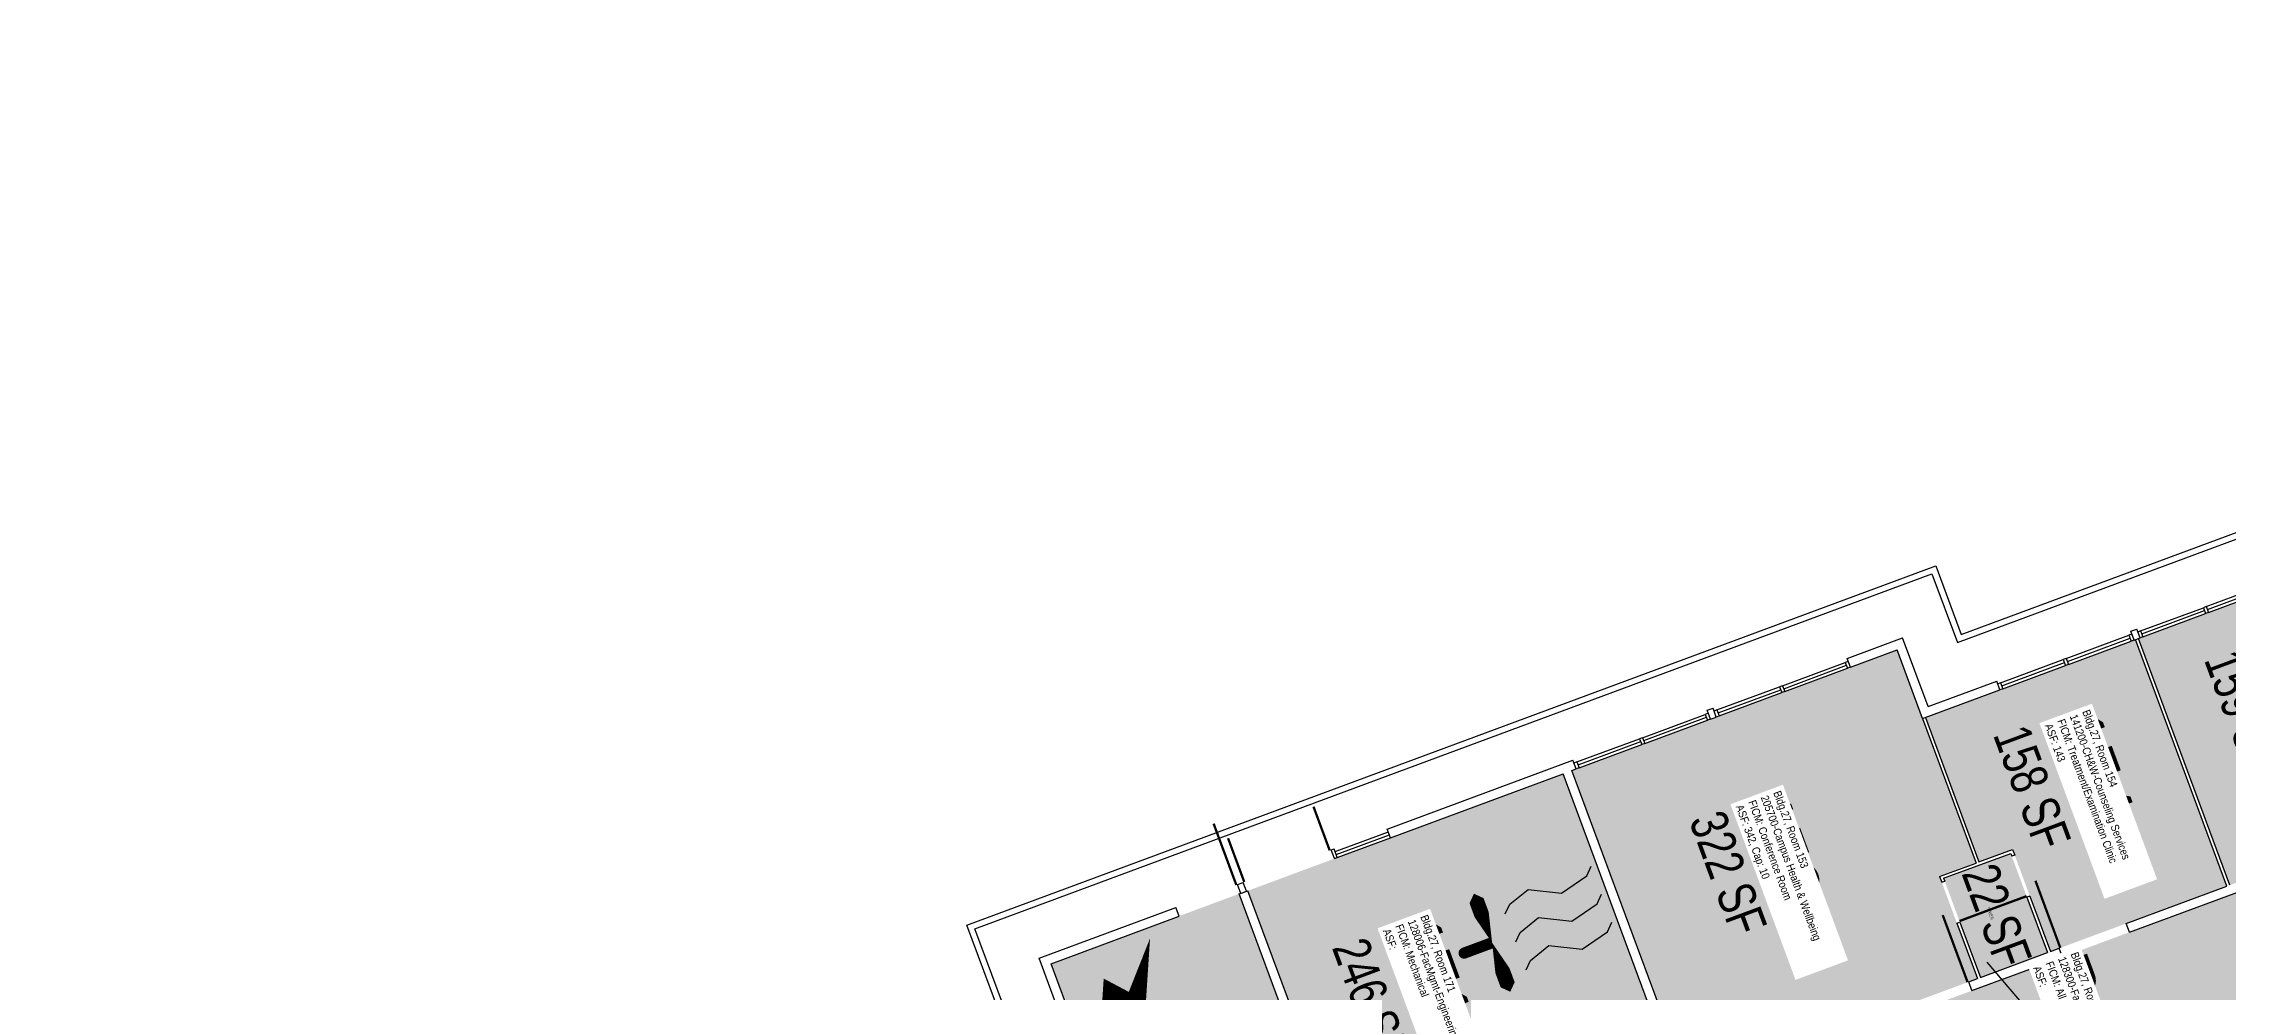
# Model space of a CAD drawing. Header units: inches. Extents: x 69209348 to 69213394, y 27661369 to 27664919.
# Drawn here: x 69209477 to 69210880, y 27662547 to 27663156 of the extents above; entities that cross this region are included whole.
import ezdxf
from ezdxf.enums import TextEntityAlignment as Align

# ---------------------------------------------------------------- set-up
doc = ezdxf.new("R2010")
doc.units = ezdxf.units.IN
doc.header["$LTSCALE"] = 100
doc.header["$MEASUREMENT"] = 0
doc.layers.get('0').update_dxf_attribs({"linetype": 'CONTINUOUS'})
for name, color, linetype in [('A-DOOR', 2, 'CONTINUOUS'), ('A-GLAZ', 1, 'CONTINUOUS'), ('A-IDEN-ICON', 4, 'CONTINUOUS'), ('A-IDEN-RNUM', 7, 'CONTINUOUS'), ('A-IDEN-SNUM', 4, 'CONTINUOUS'), ('A-IDEN-VNUM', 4, 'CONTINUOUS'), ('A-ROOF', 2, 'CONTINUOUS'), ('A-WALL', 5, 'CONTINUOUS'), ('AREA-TEXT', 3, 'CONTINUOUS'), ('Rooms-Category-Color', 7, 'CONTINUOUS'), ('Rooms-College-Color', 7, 'CONTINUOUS'), ('Rooms-Department-Color', 7, 'CONTINUOUS'), ('Rooms-Division-Color', 7, 'CONTINUOUS'), ('Rooms-Information', 7, 'CONTINUOUS')]:
    doc.layers.add(name, color=color, linetype=linetype)
doc.styles.add('CP_AREA', font='arial.ttf', dxfattribs={"height": 15})
doc.styles.add('CP_ROOMSNUMBER', font='arial.ttf', dxfattribs={"height": 1})
doc.styles.add('CP_ROOMVNUMBER', font='arial.ttf', dxfattribs={"width": 0.85, "height": 0.075})

# ---------------------------------------------------------------- blocks, each defined once
blk = doc.blocks.new('CPMECH')
for p, q in [((0.005, 0.025), (0.015, 0.035)), ((0.015, 0.035), (0.045, 0.045)), ((0.045, 0.045), (0.085, 0.025)), ((0.085, 0.025), (0.125, 0.035)), ((0.125, 0.035), (0.135, 0.045)), ((0.015, -0.005), (0.045, 0.005)), ((0.045, 0.005), (0.085, -0.015)), ((0.125, -0.005), (0.135, 0.005)), ((0.005, -0.015), (0.015, -0.005)), ((0.085, -0.015), (0.125, -0.005)), ((0.005, -0.055), (0.015, -0.045)), ((0.015, -0.045), (0.045, -0.035)), ((0.045, -0.035), (0.085, -0.055)), ((0.085, -0.055), (0.125, -0.045)), ((0.125, -0.045), (0.135, -0.035))]:
    blk.add_line(p, q)
for points in [[(-0.025, -0.005, 0, 0.02, 0), (-0.025, 0.035, 0.02, 0.02, 0), (-0.025, 0.055, 0.02, 0, 0), (-0.025, 0.065, 0, 0, 0)], [(-0.025, -0.005, 0, 0.02, 0), (-0.025, -0.045, 0.02, 0.02, 0), (-0.025, -0.065, 0.02, 0, 0), (-0.025, -0.075, 0, 0, 0)]]:
    blk.add_lwpolyline(points, format="xyseb")
at = {"const_width": 0.0075}
blk.add_lwpolyline([(-0.0682, -0.0069, 1), (-0.0618, -0.0031, 1)], format="xyb", close=True, dxfattribs=at)
at = {"const_width": 0.015}
blk.add_lwpolyline([(-0.025, -0.005), (-0.065, -0.005)], dxfattribs=at)
blk = doc.blocks.new('CPELECT')
blk.add_lwpolyline([(0.0623, 0.0629, 0, 0.03, 0), (0.0105, -0.0168, 0.03, 0.03, 0), (-0.0105, 0.0068, 0.03, 0, 0), (-0.0623, -0.0729, 0.03, 0, 0)], format="xyseb")

msp = doc.modelspace()

# ---------------------------------------------------------------- hatches: boundary and pattern name
at = {"layer": 'Rooms-Category-Color', "true_color": 0xadadad}
for points in [[(69210880.4, 27662142.6), (69210761.9, 27662462.3), (69210645.6, 27662419.2), (69210612.2, 27662509.2), (69212060, 27663045.9), (69212093.3, 27662955.9), (69211226, 27662634.3), (69211234.3, 27662611.8), (69211206.2, 27662601.4), (69211197.9, 27662623.9), (69210826.6, 27662486.3), (69210945.1, 27662166.5)], [(69210308, 27662458.3), (69210251, 27662612), (69210453.5, 27662687.1), (69210510.5, 27662533.3)], [(69210721.7, 27662556.2), (69210698.1, 27662620), (69210741.2, 27662635.9), (69210764.9, 27662572.2)], [(69210181.4, 27662411.3), (69210124.4, 27662565.1), (69210245.3, 27662610), (69210302.3, 27662456.2)]]:
    msp.add_hatch(color=253, dxfattribs=at).paths.add_polyline_path(points)
at = {"layer": 'Rooms-Category-Color', "true_color": 0x80bc67}
for points in [[(69210882.1, 27662615.6), (69210823.3, 27662774.1), (69210959.3, 27662824.5), (69210993.7, 27662731.7), (69210971.2, 27662723.3), (69210995.5, 27662657.7)], [(69210766.7, 27662572.9), (69210742.4, 27662638.5), (69210720.8, 27662630.5), (69210686.4, 27662723.3), (69210821.4, 27662773.4), (69210880.2, 27662614.9)]]:
    msp.add_hatch(color=83, dxfattribs=at).paths.add_polyline_path(points)
at = {"layer": 'Rooms-Category-Color', "true_color": 0xfa9ba3}
msp.add_hatch(color=241, dxfattribs=at).paths.add_polyline_path([(69210534.2, 27662486.7), (69210459.1, 27662689.2), (69210668.2, 27662766.7), (69210719, 27662629.8), (69210695.5, 27662621.1), (69210719.8, 27662555.5)])
at = {"layer": 'Rooms-College-Color', "true_color": 0xadadad}
for points in [[(69210880.4, 27662142.6), (69210761.9, 27662462.3), (69210645.6, 27662419.2), (69210612.2, 27662509.2), (69212060, 27663045.9), (69212093.3, 27662955.9), (69211226, 27662634.3), (69211234.3, 27662611.8), (69211206.2, 27662601.4), (69211197.9, 27662623.9), (69210826.6, 27662486.3), (69210945.1, 27662166.5)], [(69210308, 27662458.3), (69210251, 27662612), (69210453.5, 27662687.1), (69210510.5, 27662533.3)], [(69210721.7, 27662556.2), (69210698.1, 27662620), (69210741.2, 27662635.9), (69210764.9, 27662572.2)], [(69210181.4, 27662411.3), (69210124.4, 27662565.1), (69210245.3, 27662610), (69210302.3, 27662456.2)]]:
    msp.add_hatch(color=253, dxfattribs=at).paths.add_polyline_path(points)
at = {"layer": 'Rooms-College-Color', "true_color": 0x80bc67}
for points in [[(69210882.1, 27662615.6), (69210823.3, 27662774.1), (69210959.3, 27662824.5), (69210993.7, 27662731.7), (69210971.2, 27662723.3), (69210995.5, 27662657.7)], [(69210766.7, 27662572.9), (69210742.4, 27662638.5), (69210720.8, 27662630.5), (69210686.4, 27662723.3), (69210821.4, 27662773.4), (69210880.2, 27662614.9)], [(69210534.2, 27662486.7), (69210459.1, 27662689.2), (69210668.2, 27662766.7), (69210719, 27662629.8), (69210695.5, 27662621.1), (69210719.8, 27662555.5)]]:
    msp.add_hatch(color=83, dxfattribs=at).paths.add_polyline_path(points)
at = {"layer": 'Rooms-Department-Color', "true_color": 0xacacac}
for points in [[(69210880.4, 27662142.6), (69210761.9, 27662462.3), (69210645.6, 27662419.2), (69210612.2, 27662509.2), (69212060, 27663045.9), (69212093.3, 27662955.9), (69211226, 27662634.3), (69211234.3, 27662611.8), (69211206.2, 27662601.4), (69211197.9, 27662623.9), (69210826.6, 27662486.3), (69210945.1, 27662166.5)], [(69210308, 27662458.3), (69210251, 27662612), (69210453.5, 27662687.1), (69210510.5, 27662533.3)], [(69210721.7, 27662556.2), (69210698.1, 27662620), (69210741.2, 27662635.9), (69210764.9, 27662572.2)], [(69210181.4, 27662411.3), (69210124.4, 27662565.1), (69210245.3, 27662610), (69210302.3, 27662456.2)]]:
    msp.add_hatch(color=253, dxfattribs=at).paths.add_polyline_path(points)
at = {"layer": 'Rooms-Department-Color', "true_color": 0x604aed}
for points in [[(69210882.1, 27662615.6), (69210823.3, 27662774.1), (69210959.3, 27662824.5), (69210993.7, 27662731.7), (69210971.2, 27662723.3), (69210995.5, 27662657.7)], [(69210766.7, 27662572.9), (69210742.4, 27662638.5), (69210720.8, 27662630.5), (69210686.4, 27662723.3), (69210821.4, 27662773.4), (69210880.2, 27662614.9)], [(69210534.2, 27662486.7), (69210459.1, 27662689.2), (69210668.2, 27662766.7), (69210719, 27662629.8), (69210695.5, 27662621.1), (69210719.8, 27662555.5)]]:
    msp.add_hatch(color=173, dxfattribs=at).paths.add_polyline_path(points)
at = {"layer": 'Rooms-Division-Color', "true_color": 0xadadad}
for points in [[(69210880.4, 27662142.6), (69210761.9, 27662462.3), (69210645.6, 27662419.2), (69210612.2, 27662509.2), (69212060, 27663045.9), (69212093.3, 27662955.9), (69211226, 27662634.3), (69211234.3, 27662611.8), (69211206.2, 27662601.4), (69211197.9, 27662623.9), (69210826.6, 27662486.3), (69210945.1, 27662166.5)], [(69210308, 27662458.3), (69210251, 27662612), (69210453.5, 27662687.1), (69210510.5, 27662533.3)], [(69210721.7, 27662556.2), (69210698.1, 27662620), (69210741.2, 27662635.9), (69210764.9, 27662572.2)], [(69210181.4, 27662411.3), (69210124.4, 27662565.1), (69210245.3, 27662610), (69210302.3, 27662456.2)]]:
    msp.add_hatch(color=253, dxfattribs=at).paths.add_polyline_path(points)
at = {"layer": 'Rooms-Division-Color', "true_color": 0x604aed}
for points in [[(69210882.1, 27662615.6), (69210823.3, 27662774.1), (69210959.3, 27662824.5), (69210993.7, 27662731.7), (69210971.2, 27662723.3), (69210995.5, 27662657.7)], [(69210766.7, 27662572.9), (69210742.4, 27662638.5), (69210720.8, 27662630.5), (69210686.4, 27662723.3), (69210821.4, 27662773.4), (69210880.2, 27662614.9)], [(69210534.2, 27662486.7), (69210459.1, 27662689.2), (69210668.2, 27662766.7), (69210719, 27662629.8), (69210695.5, 27662621.1), (69210719.8, 27662555.5)]]:
    msp.add_hatch(color=173, dxfattribs=at).paths.add_polyline_path(points)

# ---------------------------------------------------------------- linework, layer by layer
at = {"layer": 'A-DOOR'}
for points in [[(69210303.5, 27662637.9, 1.5, 1.5, 0), (69210293.1, 27662666, 0, 0, 0), (69210293.8, 27662666.3, 0, 0, 0.414214), (69210276.1, 27662627.7, 0, 0, 0.414214)], [(69210243.5, 27662615.7, 1.5, 1.5, 0), (69210228.9, 27662655.1, 0, 0, 0), (69210229.6, 27662655.3, 0, 0, 0.414214), (69210204.8, 27662601.3, 0, 0, 0.414214)], [(69210248.6, 27662617.6, 1.5, 1.5, 0), (69210238.2, 27662645.7, 0, 0, 0), (69210237.5, 27662645.5, 0, 0, -0.414214), (69210276.1, 27662627.7, 0, 0, -0.414214)], [(69210751.4, 27662608.5, 1.5, 1.5, 0), (69210725.1, 27662598.8, 0, 0, 0), (69210725.4, 27662598.1, 0, 0, -0.414214), (69210741.9, 27662634.1, 0, 0, -0.414214)], [(69210708.3, 27662592.5, 1.5, 1.5, 0), (69210734.5, 27662602.3, 0, 0, 0), (69210734.8, 27662601.6, 0, 0, 0.414214), (69210698.8, 27662618.1, 0, 0, 0.414214)], [(69210773.1, 27662575.2, 1.5, 1.5, 0), (69210757.1, 27662618.4, 0, 0, 0), (69210756.4, 27662618.1, 0, 0, -0.414214), (69210815.5, 27662590.9, 0, 0, -0.414214)], [(69210713.5, 27662553.2, 1.5, 1.5, 0), (69210697.5, 27662596.3, 0, 0, 0), (69210698.2, 27662596.5, 0, 0, 0.414214), (69210671.1, 27662537.4, 0, 0, 0.414214)]]:
    msp.add_lwpolyline(points, format="xyseb", dxfattribs=at)
at = {"layer": 'A-GLAZ'}
for p, q in [((69210866.9, 27662794.5), (69210907.3, 27662809.5)), ((69210867.6, 27662792.7), (69210907.9, 27662807.6)), ((69210868.3, 27662790.8), (69210908.6, 27662805.7)), ((69210824.7, 27662778.9), (69210865.1, 27662793.8)), ((69210825.4, 27662777), (69210865.8, 27662792)), ((69210826.1, 27662775.1), (69210866.4, 27662790.1)), ((69210776.9, 27662761.2), (69210817.2, 27662776.1)), ((69210777.6, 27662759.3), (69210817.9, 27662774.2)), ((69210734.7, 27662745.5), (69210775, 27662760.5)), ((69210778.3, 27662757.4), (69210818.6, 27662772.4)), ((69210594.6, 27662743.7), (69210634.9, 27662758.7)), ((69210595.3, 27662741.8), (69210635.6, 27662756.8)), ((69210596, 27662740), (69210636.3, 27662754.9)), ((69210735.4, 27662743.6), (69210775.7, 27662758.6)), ((69210736.1, 27662741.8), (69210776.4, 27662756.7)), ((69210552.4, 27662728.1), (69210592.7, 27662743)), ((69210553.1, 27662726.2), (69210593.4, 27662741.1)), ((69210553.8, 27662724.3), (69210594.1, 27662739.3)), ((69210504.6, 27662710.3), (69210544.9, 27662725.3)), ((69210505.3, 27662708.5), (69210545.6, 27662723.4)), ((69210506, 27662706.6), (69210546.3, 27662721.5)), ((69210462.4, 27662694.7), (69210502.7, 27662709.6)), ((69210463.1, 27662692.8), (69210503.4, 27662707.8)), ((69210463.8, 27662690.9), (69210504.1, 27662705.9)), ((69210307, 27662637.1), (69210341.2, 27662649.8)), ((69210307.7, 27662635.2), (69210341.9, 27662647.9)), ((69210308.4, 27662633.3), (69210342.6, 27662646))]:
    msp.add_line(p, q, dxfattribs=at)
at = {"layer": 'A-IDEN-VNUM'}
msp.add_lwpolyline([(69210771.6, 27662512.5), (69210726.1, 27662566)], dxfattribs=at)
at = {"layer": 'A-ROOF'}
for points in [[(69211880.2, 27662276.4), (69210464.3, 27661751.6), (69210481, 27661706.6), (69210329.1, 27661650.2), (69210260.3, 27661835.9), (69210339.1, 27661865.1), (69210258.1, 27662083.6), (69209635.5, 27661852.8), (69209477, 27662280.3), (69210099.6, 27662511.1), (69210070.4, 27662589.9), (69210693, 27662820.7), (69210709.3, 27662776.6), (69211733.2, 27663156.2)], [(69211882.6, 27662281.6), (69210459.2, 27661753.9), (69210475.9, 27661708.9), (69210331.5, 27661655.4), (69210265.5, 27661833.5), (69210344.2, 27661862.7), (69210260.4, 27662088.7), (69209637.8, 27661857.9), (69209482.1, 27662278), (69210104.7, 27662508.8), (69210075.5, 27662587.5), (69210690.6, 27662815.6), (69210707, 27662771.5), (69211738.4, 27663153.8)]]:
    msp.add_lwpolyline(points, dxfattribs=at)
at = {"layer": 'A-WALL'}
for p, q in [((69210866.9, 27662794.5), (69210865.1, 27662793.8)), ((69210865.1, 27662793.8), (69210866.4, 27662790.1)), ((69210868.3, 27662790.8), (69210866.4, 27662790.1)), ((69210866.9, 27662794.5), (69210868.3, 27662790.8)), ((69210636.1, 27662761.2), (69210671.7, 27662774.4)), ((69210688.1, 27662730.4), (69210671.7, 27662774.4)), ((69210819.1, 27662776.8), (69210817.2, 27662776.1)), ((69210817.2, 27662776.1), (69210818.6, 27662772.4)), ((69210818.4, 27662778.7), (69210822.2, 27662780.1)), ((69210820.5, 27662773), (69210818.4, 27662778.7)), ((69210820.5, 27662773), (69210818.6, 27662772.4)), ((69210820.5, 27662773), (69210824.3, 27662774.4)), ((69210880.2, 27662614.9), (69210821.4, 27662773.4)), ((69210824.3, 27662774.4), (69210822.2, 27662780.1)), ((69210824.7, 27662778.9), (69210822.9, 27662778.2)), ((69210882.1, 27662615.6), (69210823.3, 27662774.1)), ((69210826.1, 27662775.1), (69210824.3, 27662774.4)), ((69210824.7, 27662778.9), (69210826.1, 27662775.1)), ((69210636.8, 27662759.3), (69210634.9, 27662758.7)), ((69210638.2, 27662755.6), (69210636.1, 27662761.2)), ((69210638.2, 27662755.6), (69210668.2, 27662766.7)), ((69210684.5, 27662722.6), (69210668.2, 27662766.7)), ((69210776.9, 27662761.2), (69210775, 27662760.5)), ((69210775, 27662760.5), (69210776.4, 27662756.7)), ((69210776.9, 27662761.2), (69210778.3, 27662757.4)), ((69210634.9, 27662758.7), (69210636.3, 27662754.9)), ((69210638.2, 27662755.6), (69210636.3, 27662754.9)), ((69210688.1, 27662730.4), (69210732.2, 27662746.7)), ((69210734.2, 27662741.1), (69210732.2, 27662746.7)), ((69210734.7, 27662745.5), (69210732.8, 27662744.8)), ((69210734.7, 27662745.5), (69210736.1, 27662741.8)), ((69210778.3, 27662757.4), (69210776.4, 27662756.7)), ((69210594.6, 27662743.7), (69210592.7, 27662743)), ((69210592.7, 27662743), (69210594.1, 27662739.3)), ((69210596, 27662740), (69210594.1, 27662739.3)), ((69210594.6, 27662743.7), (69210596, 27662740)), ((69210684.5, 27662722.6), (69210734.2, 27662741.1)), ((69210736.1, 27662741.8), (69210734.2, 27662741.1)), ((69210546.8, 27662726), (69210544.9, 27662725.3)), ((69210544.9, 27662725.3), (69210546.3, 27662721.5)), ((69210546.1, 27662727.9), (69210549.9, 27662729.2)), ((69210548.2, 27662722.2), (69210546.1, 27662727.9)), ((69210548.2, 27662722.2), (69210546.3, 27662721.5)), ((69210548.2, 27662722.2), (69210551.9, 27662723.6)), ((69210551.9, 27662723.6), (69210549.9, 27662729.2)), ((69210552.4, 27662728.1), (69210550.5, 27662727.4)), ((69210553.8, 27662724.3), (69210551.9, 27662723.6)), ((69210552.4, 27662728.1), (69210553.8, 27662724.3)), ((69210684.5, 27662722.6), (69210719, 27662629.8)), ((69210686.4, 27662723.3), (69210720.8, 27662630.5)), ((69210504.6, 27662710.3), (69210502.7, 27662709.6)), ((69210502.7, 27662709.6), (69210504.1, 27662705.9)), ((69210506, 27662706.6), (69210504.1, 27662705.9)), ((69210504.6, 27662710.3), (69210506, 27662706.6)), ((69210340.5, 27662651.6), (69210459.8, 27662695.9)), ((69210459.1, 27662689.2), (69210461.9, 27662690.2)), ((69210518.2, 27662529.8), (69210459.1, 27662689.2)), ((69210461.9, 27662690.2), (69210459.8, 27662695.9)), ((69210462.4, 27662694.7), (69210460.5, 27662694)), ((69210463.8, 27662690.9), (69210461.9, 27662690.2)), ((69210462.4, 27662694.7), (69210463.8, 27662690.9)), ((69210342.6, 27662646), (69210453.5, 27662687.1)), ((69210510.5, 27662533.3), (69210453.5, 27662687.1)), ((69210342.6, 27662646), (69210340.5, 27662651.6)), ((69210304.4, 27662638.3), (69210306.3, 27662639)), ((69210306.5, 27662632.6), (69210304.4, 27662638.3)), ((69210308.4, 27662633.3), (69210306.3, 27662639)), ((69210306.5, 27662632.6), (69210308.4, 27662633.3)), ((69210698.1, 27662620), (69210741.2, 27662635.9)), ((69210720.8, 27662630.5), (69210742.4, 27662638.5)), ((69210741.2, 27662635.9), (69210741.9, 27662634.1)), ((69210743.8, 27662634.8), (69210741.9, 27662634.1)), ((69210742.4, 27662638.5), (69210743.8, 27662634.8)), ((69210817.6, 27662585.3), (69210948.8, 27662634)), ((69210695.5, 27662621.1), (69210719, 27662629.8)), ((69210695.5, 27662621.1), (69210696.9, 27662617.4)), ((69210698.1, 27662620), (69210698.8, 27662618.1)), ((69210244.2, 27662615.9), (69210247.9, 27662617.3)), ((69210246.3, 27662610.3), (69210244.2, 27662615.9)), ((69210245.3, 27662610), (69210251, 27662612)), ((69210302.3, 27662456.2), (69210245.3, 27662610)), ((69210246.3, 27662610.3), (69210250, 27662611.7)), ((69210250, 27662611.7), (69210247.9, 27662617.3)), ((69210308, 27662458.3), (69210251, 27662612)), ((69210696.9, 27662617.4), (69210698.8, 27662618.1)), ((69210753.5, 27662608.5), (69210751.6, 27662607.8)), ((69210751.6, 27662607.8), (69210764.9, 27662572.2)), ((69210753.5, 27662608.5), (69210766.7, 27662572.9)), ((69210815.5, 27662590.9), (69210880.2, 27662614.9)), ((69210116.7, 27662568.7), (69210204.6, 27662601.2)), ((69210124.4, 27662565.1), (69210206.7, 27662595.6)), ((69210206.7, 27662595.6), (69210204.6, 27662601.2)), ((69210706.6, 27662591.1), (69210708.5, 27662591.8)), ((69210706.6, 27662591.1), (69210719.8, 27662555.5)), ((69210708.5, 27662591.8), (69210721.7, 27662556.2)), ((69210817.6, 27662585.3), (69210815.5, 27662590.9)), ((69210145.9, 27662489.9), (69210116.7, 27662568.7)), ((69210181.4, 27662411.3), (69210124.4, 27662565.1)), ((69210716.3, 27662547.8), (69210774.4, 27662569.3)), ((69210721.7, 27662556.2), (69210764.9, 27662572.2)), ((69210766.7, 27662572.9), (69210772.4, 27662575)), ((69210774.4, 27662569.3), (69210772.4, 27662575)), ((69210714.2, 27662553.4), (69210719.8, 27662555.5)), ((69210716.3, 27662547.8), (69210714.2, 27662553.4))]:
    msp.add_line(p, q, dxfattribs=at)

# ---------------------------------------------------------------- block references
at = {"layer": 'A-IDEN-ICON', "xscale": 480, "yscale": 480, "zscale": 480, "rotation": 20.33953298959499}
for name, p in [('CPMECH', (69210418.3, 27662585)), ('CPELECT', (69210170.5, 27662542.7))]:
    msp.add_blockref(name, p, dxfattribs=at)

# ---------------------------------------------------------------- texts
at = {"layer": 'A-IDEN-RNUM', "style": 'CP_ROOMSNUMBER', "width": 0.85}
for s, p in [('0154-00', (69210782.8, 27662712.4)), ('0153-00', (69210591.4, 27662636.4)), ('R101-00', (69210728.1, 27662595.9))]:
    msp.add_text(s, height=1, rotation=290.34, dxfattribs=at).set_placement(p, align=Align.MIDDLE)
at = {"layer": 'A-IDEN-SNUM', "style": 'CP_ROOMSNUMBER', "width": 0.85}
for s, p in [('0270015400', (69210783.3, 27662714.3)), ('0270015300', (69210591.9, 27662638.3)), ('0270R10100', (69210728.6, 27662597.8))]:
    msp.add_text(s, height=1, rotation=290.34, dxfattribs=at).set_placement(p, align=Align.MIDDLE)
at = {"layer": 'A-IDEN-VNUM', "style": 'CP_ROOMVNUMBER', "width": 0.85}
for s, p in [('154', (69210791.9, 27662690.9)), ('153', (69210591.9, 27662638.3)), ('171', (69210366.8, 27662559.1)), ('R101', (69210789.9, 27662520.7))]:
    msp.add_text(s, height=36, rotation=290.3395, dxfattribs=at).set_placement(p, align=Align.MIDDLE)
at = {"layer": 'AREA-TEXT', "style": 'CP_AREA', "width": 0.75}
for s, p in [('159 SF', (69210890.6, 27662726.6)), ('158 SF', (69210755, 27662678.4)), ('322 SF', (69210559.6, 27662623.3)), ('22 SF', (69210732.3, 27662595.9)), ('246 SF', (69210330.1, 27662541.7))]:
    msp.add_text(s, height=24, rotation=290.3395, dxfattribs=at).set_placement(p, align=Align.MIDDLE_CENTER)

# ---------------------------------------------------------------- next in the draw order: texts
at = {"layer": 'Rooms-Information', "width": 115.2, "attachment_point": 7, "rotation": 290.3395, "style": 'CP_ROOMVNUMBER', "bg_fill": 3, "box_fill_scale": 1.5, "bg_fill_color": 256, "bg_fill_true_color": 13158600, "bg_fill_transparency": 0}
for s, insert, char_height in [('Bldg.27, Room 154^M^J141200-CH&W-Counseling Services^M^JFICM: Treatment/Examination Clinic^M^JASF: 143', (69210762.9, 27662718.1), 5.1429), ('Bldg.27, Room 153^M^J205700-Campus Health & Wellbeing^M^JFICM: Conference Room^M^JASF: 342, Cap: 10', (69210562.9, 27662665.5), 5.143), ('Bldg.27, Room 171^M^J128006-FacMgmt-Engineering Services^M^JFICM: Mechanical^M^JASF: ', (69210337.5, 27662586.3), 5.143), ('Bldg.27, Room R101^M^J128300-FacMgmt-Custodial Services^M^JFICM: All Gender Restroom^M^JASF: ', (69210755.4, 27662562.4), 5.143)]:
    msp.add_mtext(s, dxfattribs=dict(at, insert=insert, char_height=char_height))

doc.saveas('drawing.dxf')
